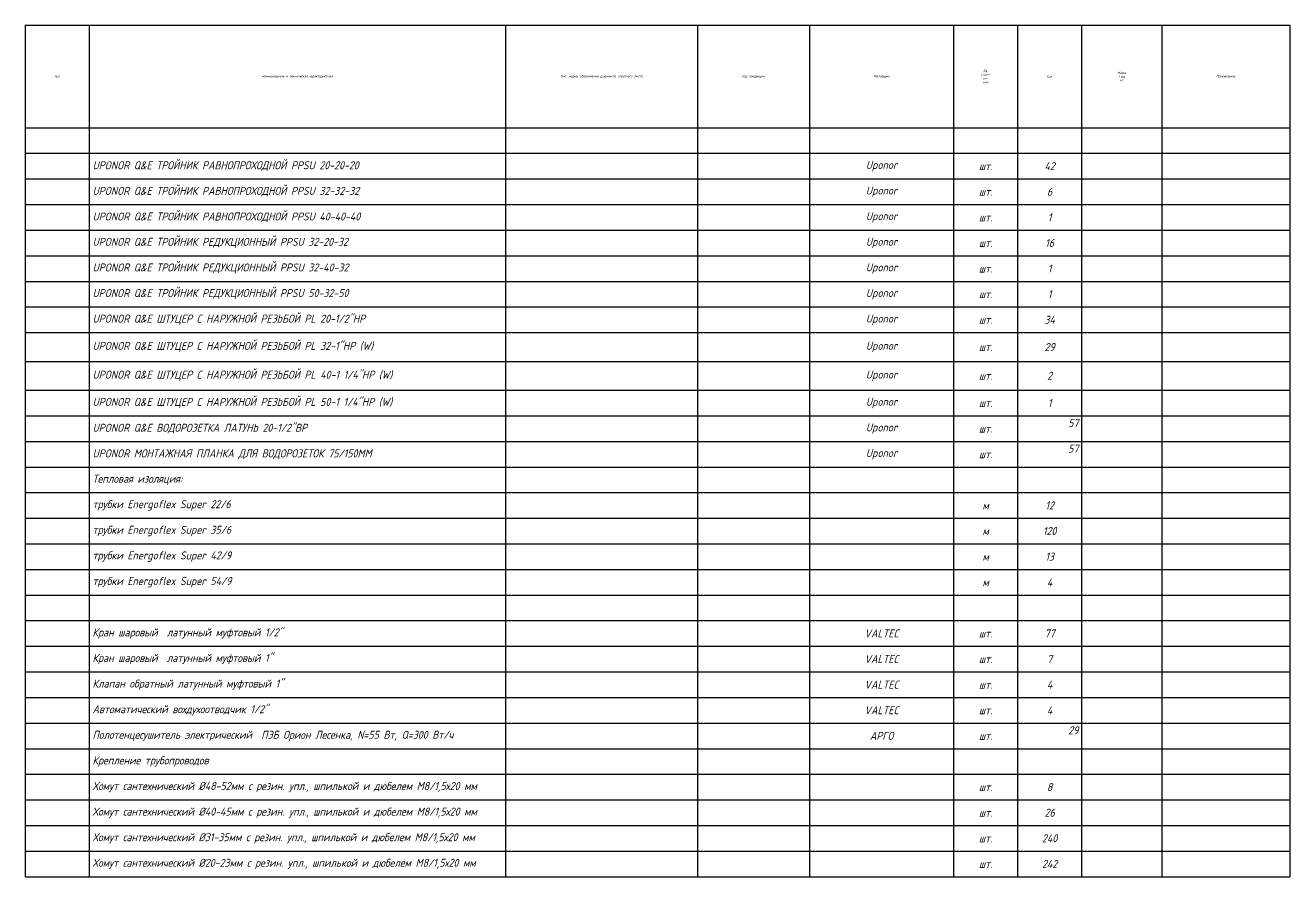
# Model space of a CAD drawing. Header units: millimetres. Extents: x 41097286 to 44249727, y 21258419 to 22595975.
# Drawn here: x 42984903 to 43182403, y 22263428 to 22396428 of the extents above; entities that cross this region are included whole.
import ezdxf

# ---------------------------------------------------------------- set-up
doc = ezdxf.new("R2010")
doc.units = ezdxf.units.MM
doc.layers.add('ВК_text', color=7, linetype='Continuous')
doc.styles.add('note', font='isocpeur.ttf', dxfattribs={"width": 0.9, "oblique": 15})

# ---------------------------------------------------------------- blocks, each defined once
blk = doc.blocks.new('*T35')
at = {"layer": 'ВК_text', "color": 0, "linetype": 'ByBlock', "lineweight": -2, "transparency": 16777216}
for p, q in [((0, 0), (197500, 0)), ((0, 0), (0, -16000)), ((10000, 0), (10000, -16000)), ((75000, 0), (75000, -16000)), ((105000, 0), (105000, -16000)), ((122500, 0), (122500, -16000)), ((145000, 0), (145000, -16000)), ((155000, 0), (155000, -16000)), ((165000, 0), (165000, -16000)), ((177500, 0), (177500, -16000)), ((197500, 0), (197500, -16000))]:
    blk.add_line(p, q, dxfattribs=at)
at = {"layer": 'ВК_text', "transparency": 16777216}
for p, q in [((0, -16000), (197500, -16000)), ((0, -16000), (0, -133000)), ((10000, -16000), (10000, -133000)), ((75000, -16000), (75000, -133000)), ((105000, -16000), (105000, -133000)), ((122500, -16000), (122500, -133000)), ((145000, -16000), (145000, -133000)), ((155000, -16000), (155000, -133000)), ((165000, -16000), (165000, -133000)), ((177500, -16000), (177500, -133000)), ((197500, -16000), (197500, -133000)), ((0, -20000), (197500, -20000)), ((0, -24000), (197500, -24000)), ((0, -28000), (197500, -28000)), ((0, -32000), (197500, -32000)), ((0, -36000), (197500, -36000)), ((0, -40000), (197500, -40000)), ((0, -44000), (197500, -44000)), ((0, -48000), (197500, -48000)), ((0, -52500), (197500, -52500)), ((0, -57000), (197500, -57000)), ((0, -61000), (197500, -61000)), ((0, -65000), (197500, -65000)), ((0, -69000), (197500, -69000)), ((0, -73000), (197500, -73000)), ((0, -77000), (197500, -77000)), ((0, -81000), (197500, -81000)), ((0, -85000), (197500, -85000)), ((0, -89000), (197500, -89000)), ((0, -93000), (197500, -93000)), ((0, -97000), (197500, -97000)), ((0, -101000), (197500, -101000)), ((0, -105000), (197500, -105000)), ((0, -109000), (197500, -109000)), ((0, -113000), (197500, -113000)), ((0, -117000), (197500, -117000)), ((0, -121000), (197500, -121000)), ((0, -125000), (197500, -125000)), ((0, -129000), (197500, -129000)), ((0, -133000), (197500, -133000))]:
    blk.add_line(p, q, dxfattribs=at)
at = {"layer": 'ВК_text', "color": 0, "transparency": 16777216, "char_height": 350, "attachment_point": 5, "style": 'note'}
for s, insert, width in [('Поз.', (5000, -8000), 9940), ('Наименование и техническая характеристика', (42500, -8000), 64940), ('Тип, марка, обозначение документа, опросного листа', (90000, -8000), 29940), ('Код продукции', (113750, -8000), 17440), ('Поставщик', (133750, -8000), 22440), ('Ед.\\Pизме-\\Pре-\\Pния', (150000, -8000), 9940), ('Кол.', (160000, -8000), 9940), ('Масса\\P1 ед.\\Pкг', (171250, -8000), 12440), ('Примечание', (187500, -8000), 19940)]:
    blk.add_mtext(s, dxfattribs=dict(at, insert=insert, width=width))
at = {"layer": 'ВК_text', "color": 7, "transparency": 16777216, "char_height": 1250, "style": 'note'}
for s, insert, width, attachment_point in [('UPONOR Q&E ТРОЙНИК РАВНОПРОХОДНОЙ PPSU 20-20-20^J', (10500, -22000), 64000, 4), ('Uponor', (133750, -22000), 21500, 5), ('42', (160000, -22000), 9000, 5), ('шт.', (150000, -22000), 9000, 5), ('UPONOR Q&E ТРОЙНИК РАВНОПРОХОДНОЙ PPSU 32-32-32^J', (10500, -26000), 64000, 4), ('Uponor', (133750, -26000), 21500, 5), ('6', (160000, -26000), 9000, 5), ('шт.', (150000, -26000), 9000, 5), ('UPONOR Q&E ТРОЙНИК РАВНОПРОХОДНОЙ PPSU 40-40-40^J', (10500, -30000), 64000, 4), ('Uponor', (133750, -30000), 21500, 5), ('1', (160000, -30000), 9000, 5), ('шт.', (150000, -30000), 9000, 5), ('UPONOR Q&E ТРОЙНИК РЕДУКЦИОННЫЙ PPSU 32-20-32^J', (10500, -34000), 64000, 4), ('Uponor', (133750, -34000), 21500, 5), ('16', (160000, -34000), 9000, 5), ('шт.', (150000, -34000), 9000, 5), ('UPONOR Q&E ТРОЙНИК РЕДУКЦИОННЫЙ PPSU 32-40-32^J', (10500, -38000), 64000, 4), ('Uponor', (133750, -38000), 21500, 5), ('1', (160000, -38000), 9000, 5), ('шт.', (150000, -38000), 9000, 5), ('UPONOR Q&E ТРОЙНИК РЕДУКЦИОННЫЙ PPSU 50-32-50^J', (10500, -42000), 64000, 4), ('Uponor', (133750, -42000), 21500, 5), ('1', (160000, -42000), 9000, 5), ('шт.', (150000, -42000), 9000, 5), ('UPONOR Q&E ШТУЦЕР С НАРУЖНОЙ РЕЗЬБОЙ PL 20-1/2"НР^J', (10500, -46000), 64000, 4), ('Uponor', (133750, -46000), 21500, 5), ('34', (160000, -46000), 9000, 5), ('шт.', (150000, -46000), 9000, 5), ('UPONOR Q&E ШТУЦЕР С НАРУЖНОЙ РЕЗЬБОЙ PL 32-1"НР (W)^J', (10500, -50250), 64000, 4), ('Uponor', (133750, -50250), 21500, 5), ('шт.', (150000, -50250), 9000, 5), ('29', (160000, -50250), 9000, 5), ('UPONOR Q&E ШТУЦЕР С НАРУЖНОЙ РЕЗЬБОЙ PL 40-1 1/4"НР (W)^J', (10500, -54750), 64000, 4), ('Uponor', (133750, -54750), 21500, 5), ('шт.', (150000, -54750), 9000, 5), ('2', (160000, -54750), 9000, 5), ('UPONOR Q&E ШТУЦЕР С НАРУЖНОЙ РЕЗЬБОЙ PL 50-1 1/4"НР (W)^J', (10500, -59000), 64000, 4), ('Uponor', (133750, -59000), 21500, 5), ('шт.', (150000, -59000), 9000, 5), ('1', (160000, -59000), 9000, 5), ('UPONOR Q&E ВОДОРОЗЕТКА ЛАТУНЬ 20-1/2"ВР^J', (10500, -63000), 64000, 4), ('Uponor', (133750, -63000), 21500, 5), ('шт.', (150000, -63000), 9000, 5), ('57', (164500, -61500), 9000, 3), ('UPONOR МОНТАЖНАЯ ПЛАНКА ДЛЯ ВОДОРОЗЕТОК 75/150ММ^J', (10500, -67000), 64000, 4), ('Uponor', (133750, -67000), 21500, 5), ('шт.', (150000, -67000), 9000, 5), ('57', (164500, -65500), 9000, 3), ('Тепловая изоляция:', (10500, -71000), 64000, 4), ('\\A1;трубки Energoflex Super 22/6 ', (10500, -75000), 64000, 4), ('м', (150000, -75000), 9000, 5), ('12', (160000, -75000), 9000, 5), ('трубки Energoflex Super{\\A1; 35/6 }', (10500, -79000), 64000, 4), ('м', (150000, -79000), 9000, 5), ('120', (160000, -79000), 9000, 5), ('\\A1;трубки Energoflex Super 42/9 ', (10500, -83000), 64000, 4), ('м', (150000, -83000), 9000, 5), ('13', (160000, -83000), 9000, 5), ('\\A1;трубки Energoflex Super 54/9 ', (10500, -87000), 64000, 4), ('м', (150000, -87000), 9000, 5), ('4', (160000, -87000), 9000, 5), ('Кран шаровый  латунный муфтовый 1/2"', (10500, -95000), 64000, 4), ('VALTEC', (133750, -95000), 21500, 5), ('шт.', (150000, -95000), 9000, 5), ('77', (160000, -95000), 9000, 5), ('Кран шаровый  латунный муфтовый 1"', (10500, -99000), 64000, 4), ('VALTEC', (133750, -99000), 21500, 5), ('шт.', (150000, -99000), 9000, 5), ('7', (160000, -99000), 9000, 5), ('Клапан обратный латунный муфтовый 1"', (10500, -103000), 64000, 4), ('VALTEC', (133750, -103000), 21500, 5), ('4', (160000, -103000), 9000, 5), ('шт.', (150000, -103000), 9000, 5), ('\\A1;Автоматический вохдухоотводчик 1/2"', (10500, -107000), 64000, 4), ('VALTEC', (133750, -107000), 21500, 5), ('4', (160000, -107000), 9000, 5), ('шт.', (150000, -107000), 9000, 5), ('Полотенцесушитель электрический  ПЭБ Орион Лесенка, N=55 Вт, Q=300 Вт/ч', (10500, -111000), 64000, 4), ('АРГО', (133750, -111000), 21500, 5), ('29', (164500, -109500), 9000, 3), ('шт.', (150000, -111000), 9000, 5), ('Крепление трубопроводов', (10500, -115000), 64000, 4), ('Хомут сантехнический %%C48-52мм с резин. упл., шпилькой и дюбелем М8/1,5х20 мм', (10500, -119000), 64000, 4), ('8', (160000, -119000), 9000, 5), ('шт.', (150000, -119000), 9000, 5), ('Хомут сантехнический %%C40-45мм с резин. упл., шпилькой и дюбелем М8/1,5х20 мм', (10500, -123000), 64000, 4), ('26', (160000, -123000), 9000, 5), ('шт.', (150000, -123000), 9000, 5), ('Хомут сантехнический %%C31-35мм с резин. упл., шпилькой и дюбелем М8/1,5х20 мм', (10500, -127000), 64000, 4), ('240', (160000, -127000), 9000, 5), ('шт.', (150000, -127000), 9000, 5), ('Хомут сантехнический %%C20-23мм с резин. упл., шпилькой и дюбелем М8/1,5х20 мм', (10500, -131000), 64000, 4), ('шт.', (150000, -131000), 9000, 5), ('242', (160000, -131000), 9000, 5)]:
    blk.add_mtext(s, dxfattribs=dict(at, insert=insert, width=width, attachment_point=attachment_point))

msp = doc.modelspace()

# ---------------------------------------------------------------- block references
msp.add_blockref('*T35', (42984902.711, 22396428.163))

doc.saveas('drawing.dxf')
